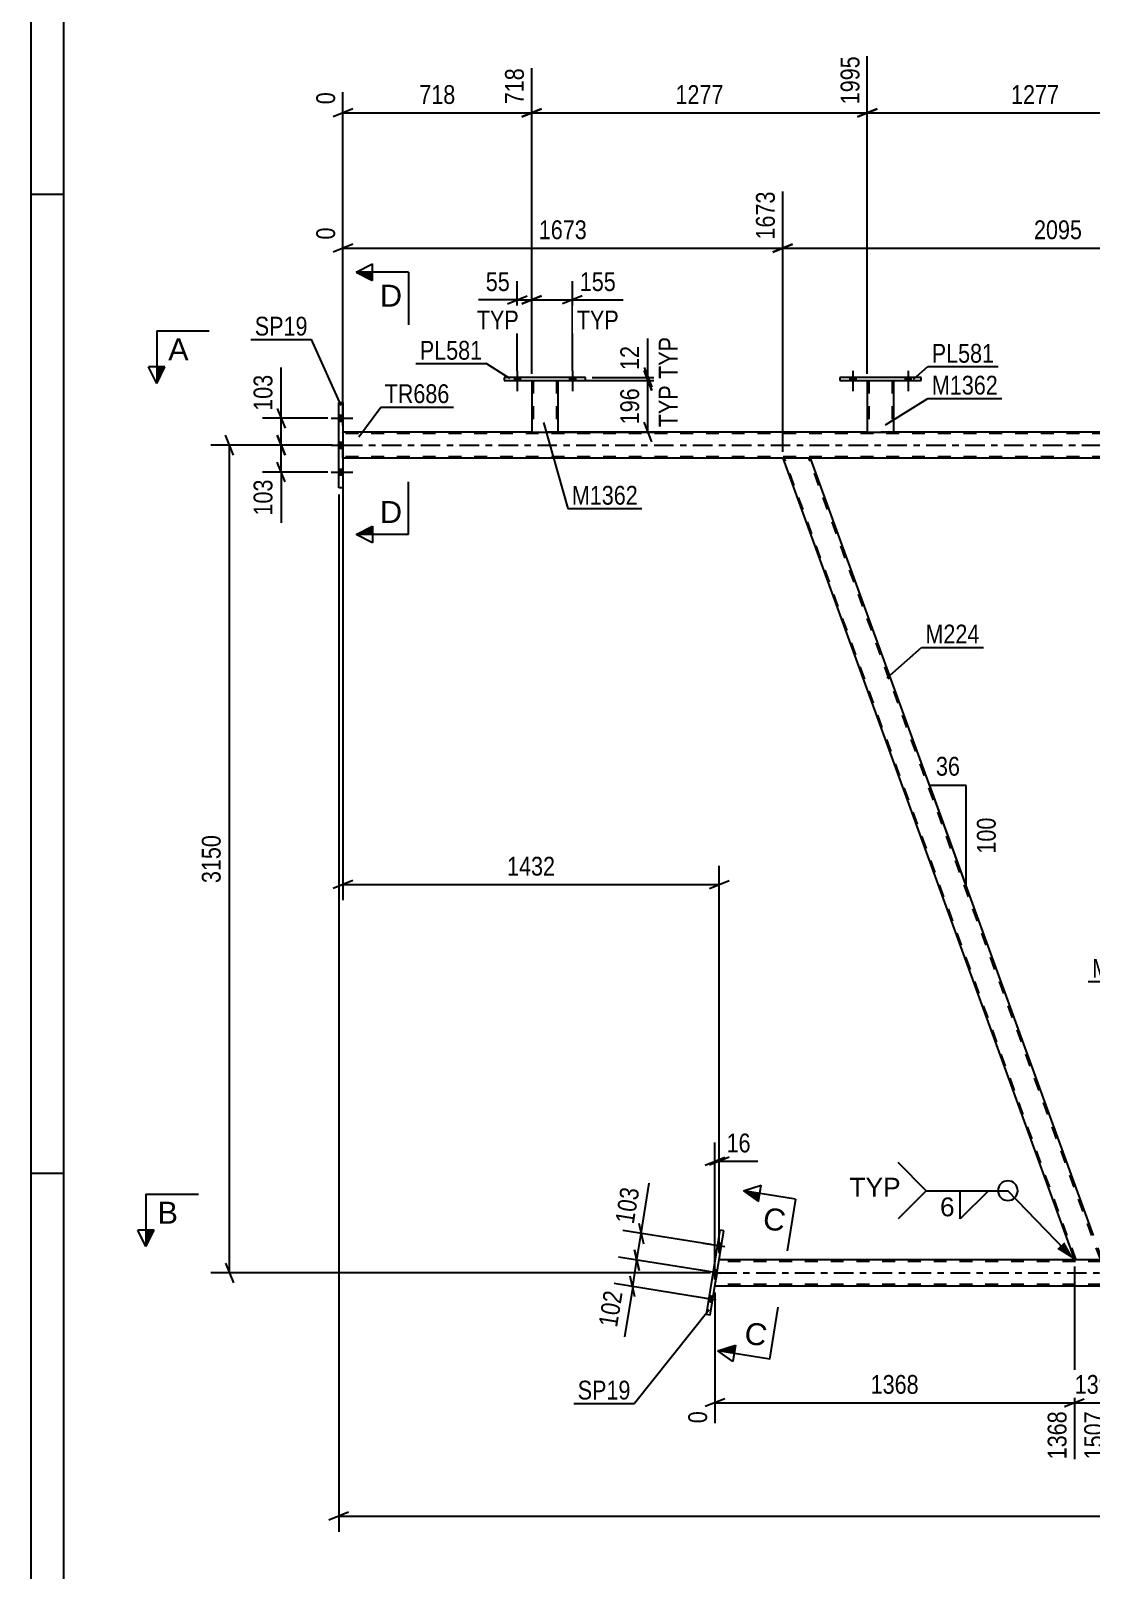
# Model space of a CAD drawing. Header units: millimetres. Extents: x -48 to 793, y -409 to 185.
# Drawn here: x -47.5 to 113.9, y -171.3 to 63.1 of the extents above; entities that cross this region are included whole.
import ezdxf

# ---------------------------------------------------------------- set-up
doc = ezdxf.new("R2010")
doc.units = ezdxf.units.MM
doc.linetypes.add('DXK_LINE_DOT2', pattern=[3.9198, 1.9599, -1.9599])
doc.linetypes.add('DXK_LINE_DOT3', pattern=[5.9187, 2.979, -0.9799, 0.9799, -0.9799])
doc.styles.add('Arial', font='ARIAL.TTF', dxfattribs={"height": 0.2})
doc.styles.add('Arial Narrow', font='ARIALN.TTF', dxfattribs={"height": 0.2})

# ---------------------------------------------------------------- blocks, each defined once
blk = doc.blocks.new('Unknown-122568784-1133 - 17325')
at = {"color": 5, "linetype": 'Continuous'}
for p, q in [((-47.51, 185.13), (-47.51, -408.87)), ((-42.51, 180.13), (-42.51, -403.87)), ((-42.51, 38.13), (-47.51, 38.13)), ((-42.51, -110.87), (-47.51, -110.87))]:
    blk.add_line(p, q, dxfattribs=at)
blk = doc.blocks.new('Part-122568784-5430 - 5055')
at = {"color": 2, "linetype": 'Continuous'}
for p, q in [((28.73, 9.84), (28.73, 2)), ((32.73, 9.84), (32.73, 2)), ((28.73, 2), (32.73, 2))]:
    blk.add_line(p, q, dxfattribs=at)
at = {"color": 7, "linetype": 'DXK_LINE_DOT2'}
for p, q in [((28.73, 9.84), (32.73, 9.84)), ((28.73, 9.84), (28.73, 9.84)), ((28.73, 9.84), (28.73, 9.84)), ((28.97, 9.84), (28.97, 2)), ((32.49, 9.84), (32.49, 2)), ((32.73, 9.84), (32.73, 9.84)), ((32.73, 9.84), (32.73, 9.84)), ((32.43, 2), (32.47, 2)), ((32.43, 2), (32.47, 2)), ((32.47, 2), (32.49, 2)), ((32.47, 2), (32.49, 2))]:
    blk.add_line(p, q, dxfattribs=at)
blk = doc.blocks.new('Part-122568784-5183 - 5055')
at = {"color": 2, "linetype": 'Continuous'}
for p, q in [((71.18, -2), (66.93, -2)), ((66.93, -2), (111.33, -124)), ((114.04, -119.75), (71.18, -2)), ((115.27, -124), (111.33, -124)), ((115.55, -124), (115.27, -124)), ((115.55, -124), (115.59, -124))]:
    blk.add_line(p, q, dxfattribs=at)
at = {"color": 7, "linetype": 'DXK_LINE_DOT2'}
for p, q in [((111.59, -124), (67.18, -2)), ((115.33, -124), (70.93, -2)), ((115.59, -124), (114.04, -119.75)), ((115.27, -124), (115.44, -124))]:
    blk.add_line(p, q, dxfattribs=at)
blk = doc.blocks.new('Part-122568784-5256 - 5055')
at = {"color": 7, "linetype": 'DXK_LINE_DOT2'}
for p, q in [((56.62, -128), (57.27, -124)), ((116.9, -124), (111.33, -124)), ((726.89, -124.24), (57.23, -124.24)), ((726.89, -127.76), (56.66, -127.76))]:
    blk.add_line(p, q, dxfattribs=at)
at = {"color": 2, "linetype": 'Continuous'}
for p, q in [((111.33, -124), (57.27, -124)), ((191.72, -128), (56.62, -128))]:
    blk.add_line(p, q, dxfattribs=at)
at = {"color": 7, "linetype": 'DXK_LINE_DOT3'}
blk.add_line((56.95, -126), (726.89, -126), dxfattribs=at)
blk = doc.blocks.new('Part-122568784-5273 - 5055')
at = {"color": 2, "linetype": 'Continuous'}
for p, q in [((57.35, -119.48), (55.28, -132.32)), ((57.98, -119.58), (57.35, -119.48)), ((55.91, -132.42), (57.98, -119.58)), ((55.91, -132.42), (55.28, -132.32))]:
    blk.add_line(p, q, dxfattribs=at)
blk = doc.blocks.new('Part-122568784-5289 - 5055')
at = {"color": 2, "linetype": 'Continuous'}
for p, q in [((28.73, 2), (0, 2)), ((79.81, 2), (32.73, 2)), ((130.89, 2), (83.81, 2)), ((66.93, -2), (0, -2)), ((150.74, -2), (71.18, -2))]:
    blk.add_line(p, q, dxfattribs=at)
at = {"color": 7, "linetype": 'DXK_LINE_DOT2'}
for p, q in [((0, -2), (0, 2)), ((700.07, 1.76), (0, 1.76)), ((32.73, 2), (28.73, 2)), ((83.81, 2), (79.81, 2)), ((700.07, -1.76), (0, -1.76)), ((71.18, -2), (66.93, -2))]:
    blk.add_line(p, q, dxfattribs=at)
at = {"color": 7, "linetype": 'DXK_LINE_DOT3'}
blk.add_line((0, 0), (700.07, 0), dxfattribs=at)
blk = doc.blocks.new('Bolt-122568784-5321 - 5055')
at = {"linetype": 'Continuous'}
for points in [[(26.09, 9.84), (26.97, 9.84), (26.97, 10.32), (26.09, 10.32)], [(34.49, 9.84), (35.37, 9.84), (35.37, 10.32), (34.49, 10.32)]]:
    blk.add_hatch(color=1, dxfattribs=at).paths.add_polyline_path(points)
at = {"color": 1, "linetype": 'Continuous'}
for p, q in [((26.09, 10.32), (26.09, 9.84)), ((26.53, 11.32), (26.53, 8.2)), ((26.97, 10.32), (26.97, 9.84)), ((34.49, 10.32), (34.49, 9.84)), ((34.93, 11.32), (34.93, 8.2)), ((35.37, 10.32), (35.37, 9.84))]:
    blk.add_line(p, q, dxfattribs=at)
blk = doc.blocks.new('Bolt-122568784-5490 - 5055')
at = {"linetype": 'Continuous'}
for points in [[(77.17, 9.84), (78.05, 9.84), (78.05, 10.32), (77.17, 10.32)], [(85.57, 9.84), (86.45, 9.84), (86.45, 10.32), (85.57, 10.32)]]:
    blk.add_hatch(color=1, dxfattribs=at).paths.add_polyline_path(points)
at = {"color": 1, "linetype": 'Continuous'}
for p, q in [((77.17, 10.32), (77.17, 9.84)), ((77.61, 11.32), (77.61, 8.2)), ((78.05, 10.32), (78.05, 9.84)), ((85.57, 10.32), (85.57, 9.84)), ((86.01, 11.32), (86.01, 8.2)), ((86.45, 10.32), (86.45, 9.84))]:
    blk.add_line(p, q, dxfattribs=at)
blk = doc.blocks.new('Part-122568784-5395 - 5055')
at = {"color": 2, "linetype": 'Continuous'}
for p, q in [((79.81, 9.84), (79.81, 2)), ((83.81, 9.84), (83.81, 2)), ((79.81, 2), (83.81, 2))]:
    blk.add_line(p, q, dxfattribs=at)
at = {"color": 7, "linetype": 'DXK_LINE_DOT2'}
for p, q in [((79.81, 9.84), (83.81, 9.84)), ((79.81, 9.84), (79.81, 9.84)), ((79.81, 9.84), (79.81, 9.84)), ((80.05, 9.84), (80.05, 2)), ((83.57, 9.84), (83.57, 2)), ((83.81, 9.84), (83.81, 9.84)), ((83.81, 9.84), (83.81, 9.84)), ((83.51, 2), (83.55, 2)), ((83.51, 2), (83.55, 2)), ((83.55, 2), (83.57, 2)), ((83.55, 2), (83.57, 2))]:
    blk.add_line(p, q, dxfattribs=at)
blk = doc.blocks.new('Part-122568784-5425 - 5055')
at = {"color": 2, "linetype": 'Continuous'}
for p, q in [((75.61, 10.32), (75.61, 9.84)), ((88.01, 10.32), (75.61, 10.32)), ((75.61, 9.84), (88.01, 9.84)), ((88.01, 9.84), (88.01, 10.32))]:
    blk.add_line(p, q, dxfattribs=at)
blk = doc.blocks.new('Part-122568784-5435 - 5055')
at = {"color": 2, "linetype": 'Continuous'}
for p, q in [((24.53, 10.32), (24.53, 9.84)), ((36.93, 10.32), (24.53, 10.32)), ((24.53, 9.84), (36.93, 9.84)), ((36.93, 9.84), (36.93, 10.32))]:
    blk.add_line(p, q, dxfattribs=at)
blk = doc.blocks.new('Bolt-122568784-5473 - 5055')
at = {"linetype": 'Continuous'}
for points in [[(57.04, -121.42), (56.9, -122.28), (57.53, -122.39), (57.67, -121.52)], [(57.04, -121.42), (56.9, -122.28), (57.53, -122.39), (57.67, -121.52)], [(57.04, -121.42), (56.9, -122.28), (57.53, -122.39), (57.67, -121.52)], [(56.38, -125.46), (56.24, -126.33), (56.88, -126.43), (57.02, -125.57)], [(56.38, -125.46), (56.24, -126.33), (56.88, -126.43), (57.02, -125.57)], [(55.73, -129.51), (55.59, -130.38), (56.22, -130.48), (56.36, -129.61)], [(55.73, -129.51), (55.59, -130.38), (56.22, -130.48), (56.36, -129.61)], [(55.73, -129.51), (55.59, -130.38), (56.22, -130.48), (56.36, -129.61)]]:
    blk.add_hatch(color=1, dxfattribs=at).paths.add_polyline_path(points)
at = {"color": 1, "linetype": 'Continuous'}
for p, q in [((58.11, -122.04), (54.83, -121.51)), ((58.11, -122.04), (54.83, -121.51)), ((58.11, -122.04), (54.83, -121.51)), ((57.67, -121.52), (57.04, -121.42)), ((57.67, -121.52), (57.04, -121.42)), ((57.67, -121.52), (57.04, -121.42)), ((57.53, -122.39), (56.9, -122.28)), ((57.53, -122.39), (56.9, -122.28)), ((57.53, -122.39), (56.9, -122.28)), ((57.46, -126.08), (54.18, -125.55)), ((57.46, -126.08), (54.18, -125.55)), ((56.88, -126.43), (56.24, -126.33)), ((56.88, -126.43), (56.24, -126.33)), ((57.02, -125.57), (56.38, -125.46)), ((57.02, -125.57), (56.38, -125.46)), ((56.81, -130.13), (53.53, -129.6)), ((56.81, -130.13), (53.53, -129.6)), ((56.81, -130.13), (53.53, -129.6)), ((56.22, -130.48), (55.59, -130.38)), ((56.22, -130.48), (55.59, -130.38)), ((56.22, -130.48), (55.59, -130.38)), ((56.36, -129.61), (55.73, -129.51)), ((56.36, -129.61), (55.73, -129.51)), ((56.36, -129.61), (55.73, -129.51))]:
    blk.add_line(p, q, dxfattribs=at)
blk = doc.blocks.new('Bolt-122568784-5474 - 5055')
at = {"linetype": 'Continuous'}
for points in [[(0, 3.66), (0, 4.54), (-0.64, 4.54), (-0.64, 3.66)], [(0, 3.66), (0, 4.54), (-0.64, 4.54), (-0.64, 3.66)], [(0, 3.66), (0, 4.54), (-0.64, 4.54), (-0.64, 3.66)], [(0, -0.44), (0, 0.44), (-0.64, 0.44), (-0.64, -0.44)], [(0, -0.44), (0, 0.44), (-0.64, 0.44), (-0.64, -0.44)], [(0, -4.54), (0, -3.66), (-0.64, -3.66), (-0.64, -4.54)], [(0, -4.54), (0, -3.66), (-0.64, -3.66), (-0.64, -4.54)], [(0, -4.54), (0, -3.66), (-0.64, -3.66), (-0.64, -4.54)]]:
    blk.add_hatch(color=1, dxfattribs=at).paths.add_polyline_path(points)
at = {"color": 1, "linetype": 'Continuous'}
for p, q in [((-1.8, 4.1), (1.52, 4.1)), ((-1.8, 4.1), (1.52, 4.1)), ((-1.8, 4.1), (1.52, 4.1)), ((-0.64, 4.54), (0, 4.54)), ((-0.64, 4.54), (0, 4.54)), ((-0.64, 4.54), (0, 4.54)), ((-0.64, 3.66), (0, 3.66)), ((-0.64, 3.66), (0, 3.66)), ((-0.64, 3.66), (0, 3.66)), ((-1.8, 0), (1.52, 0)), ((-0.64, 0.44), (0, 0.44)), ((-0.64, 0.44), (0, 0.44)), ((-1.8, 0), (1.52, 0)), ((-0.64, -0.44), (0, -0.44)), ((-0.64, -0.44), (0, -0.44)), ((-1.8, -4.1), (1.52, -4.1)), ((-1.8, -4.1), (1.52, -4.1)), ((-1.8, -4.1), (1.52, -4.1)), ((-0.64, -3.66), (0, -3.66)), ((-0.64, -3.66), (0, -3.66)), ((-0.64, -3.66), (0, -3.66)), ((-0.64, -4.54), (0, -4.54)), ((-0.64, -4.54), (0, -4.54)), ((-0.64, -4.54), (0, -4.54))]:
    blk.add_line(p, q, dxfattribs=at)
blk = doc.blocks.new('Bolt-122568784-5517 - 5055')
at = {"linetype": 'Continuous'}
for points in [[(77.17, 9.84), (78.05, 9.84), (78.05, 10.32), (77.17, 10.32)], [(85.57, 9.84), (86.45, 9.84), (86.45, 10.32), (85.57, 10.32)]]:
    blk.add_hatch(color=1, dxfattribs=at).paths.add_polyline_path(points)
at = {"color": 1, "linetype": 'Continuous'}
for p, q in [((77.17, 10.32), (77.17, 9.84)), ((77.61, 11.32), (77.61, 8.2)), ((78.05, 10.32), (78.05, 9.84)), ((85.57, 10.32), (85.57, 9.84)), ((86.01, 11.32), (86.01, 8.2)), ((86.45, 10.32), (86.45, 9.84))]:
    blk.add_line(p, q, dxfattribs=at)
blk = doc.blocks.new('Bolt-122568784-5518 - 5055')
at = {"linetype": 'Continuous'}
for points in [[(26.09, 9.84), (26.97, 9.84), (26.97, 10.32), (26.09, 10.32)], [(34.49, 9.84), (35.37, 9.84), (35.37, 10.32), (34.49, 10.32)]]:
    blk.add_hatch(color=1, dxfattribs=at).paths.add_polyline_path(points)
at = {"color": 1, "linetype": 'Continuous'}
for p, q in [((26.09, 10.32), (26.09, 9.84)), ((26.53, 11.32), (26.53, 8.2)), ((26.97, 10.32), (26.97, 9.84)), ((34.49, 10.32), (34.49, 9.84)), ((34.93, 11.32), (34.93, 8.2)), ((35.37, 10.32), (35.37, 9.84))]:
    blk.add_line(p, q, dxfattribs=at)
blk = doc.blocks.new('Part-122568784-5546 - 5055')
at = {"color": 2, "linetype": 'Continuous'}
for p, q in [((-0.64, -6.5), (-0.64, 6.5)), ((-0.64, 6.5), (0, 6.5)), ((0, 6.5), (0, -6.5)), ((0, -6.5), (-0.64, -6.5))]:
    blk.add_line(p, q, dxfattribs=at)
blk = doc.blocks.new('StraightDimension-122568784-16464 - 5055')
at = {"color": 7, "linetype": 'Continuous'}
for p, q in [((56.62, -127), (56.62, -106.15)), ((57.27, -123), (57.27, -106.15)), ((55.12, -109.6), (58.12, -108.4)), ((58.77, -108.4), (55.77, -109.6)), ((56.62, -109), (57.27, -109))]:
    blk.add_line(p, q, dxfattribs=at)
at = {"color": 0}
blk.add_wipeout([(62.65, -108.25), (62.65, -104.05), (57.79, -104.05), (57.79, -108.25)], dxfattribs=at)
at = {"color": 7, "linetype": 'Continuous'}
blk.add_line((57.27, -109), (63.17, -109), dxfattribs=at)
blk.add_line((57.27, -109), (63.17, -109), dxfattribs=at)
at = {"color": 3, "style": 'Arial Narrow'}
blk.add_text('16', height=2.863, dxfattribs=at).set_placement((58.39, -107.65))
blk = doc.blocks.new('StraightDimension-122568784-6191 - 5055')
at = {"color": 7, "linetype": 'Continuous'}
for p, q in [((-2.3, 0), (-12.24, 0)), ((-9.99, 1.5), (-8.79, -1.5)), ((-9.39, -4.1), (-9.39, 0)), ((-2.3, -4.1), (-12.24, -4.1)), ((-8.79, -5.6), (-9.99, -2.6))]:
    blk.add_line(p, q, dxfattribs=at)
at = {"color": 0}
blk.add_wipeout([(-10.14, -4.63), (-14.34, -4.63), (-14.34, -11.31), (-10.14, -11.31)], dxfattribs=at)
at = {"color": 7, "linetype": 'Continuous'}
blk.add_line((-9.39, -4.1), (-9.39, -11.83), dxfattribs=at)
blk.add_line((-9.39, -4.1), (-9.39, -11.83), dxfattribs=at)
at = {"color": 3, "style": 'Arial Narrow'}
blk.add_text('103', height=2.863, rotation=90.0002, dxfattribs=at).set_placement((-10.74, -10.71))
blk = doc.blocks.new('StraightDimension-122568784-6233 - 5055')
at = {"color": 7, "linetype": 'Continuous'}
for p, q in [((79.81, 10.84), (79.81, 59.21)), ((130.89, 10.84), (130.89, 59.21)), ((81.31, 51.19), (78.31, 49.99)), ((79.81, 50.59), (130.89, 50.59)), ((129.39, 49.99), (132.39, 51.19))]:
    blk.add_line(p, q, dxfattribs=at)
at = {"color": 0, "linetype": 'Continuous'}
blk.add_wipeout([(130.29, 59.81), (126.09, 59.81), (126.09, 51.29), (130.29, 51.29)], dxfattribs=at)
at = {"color": 0}
blk.add_wipeout([(109.6, 51.34), (109.6, 55.54), (101.09, 55.54), (101.09, 51.34)], dxfattribs=at)
at = {"color": 3, "linetype": 'Continuous', "style": 'Arial Narrow'}
blk.add_text('3272', height=2.863, rotation=90.0002, dxfattribs=at).set_placement((129.69, 51.89))
at = {"color": 3, "style": 'Arial Narrow'}
blk.add_text('1277', height=2.863, dxfattribs=at).set_placement((101.69, 51.94))
blk = doc.blocks.new('StraightDimension-122568784-16118 - 5055')
at = {"color": 7, "linetype": 'Continuous'}
for p, q in [((0, -3), (0, -69.27)), ((57.27, -123), (57.27, -64.02)), ((1.5, -66.27), (-1.5, -67.47)), ((0, -66.87), (57.27, -66.87)), ((55.77, -67.47), (58.77, -66.27))]:
    blk.add_line(p, q, dxfattribs=at)
at = {"color": 0}
blk.add_wipeout([(32.89, -66.12), (32.89, -61.92), (24.38, -61.92), (24.38, -66.12)], dxfattribs=at)
at = {"color": 3, "style": 'Arial Narrow'}
blk.add_text('1432', height=2.863, dxfattribs=at).set_placement((24.98, -65.52))
blk = doc.blocks.new('StraightDimension-122568784-5848 - 5055')
at = {"color": 7, "linetype": 'Continuous'}
for p, q in [((28.73, 10.84), (28.73, 24.96)), ((34.93, 11.32), (34.93, 24.96)), ((27.23, 21.51), (30.23, 22.71)), ((28.73, 22.11), (34.93, 22.11)), ((36.43, 22.71), (33.43, 21.51))]:
    blk.add_line(p, q, dxfattribs=at)
at = {"color": 0}
blk.add_wipeout([(42.14, 22.86), (42.14, 27.06), (35.45, 27.06), (35.45, 22.86)], dxfattribs=at)
at = {"color": 7, "linetype": 'Continuous'}
blk.add_line((34.93, 22.11), (42.66, 22.11), dxfattribs=at)
at = {"color": 3, "style": 'Arial Narrow'}
blk.add_text('155', height=2.863, dxfattribs=at).set_placement((36.05, 23.46))
at = {"color": 0, "linetype": 'Continuous'}
blk.add_wipeout([(42.59, 17.01), (42.59, 21.21), (35, 21.21), (35, 17.01)], dxfattribs=at)
at = {"color": 7, "linetype": 'Continuous'}
blk.add_line((34.93, 22.11), (42.66, 22.11), dxfattribs=at)
at = {"color": 3, "linetype": 'Continuous', "style": 'Arial Narrow'}
blk.add_text('TYP', height=2.863, dxfattribs=at).set_placement((35.6, 17.61))
blk = doc.blocks.new('StraightDimension-122568784-6213 - 5055')
at = {"color": 7, "linetype": 'Continuous'}
for p, q in [((28.73, 10.84), (28.73, 57.38)), ((0, 3), (0, 53.72)), ((1.5, 51.19), (-1.5, 49.99)), ((0, 50.59), (28.73, 50.59)), ((27.23, 49.99), (30.23, 51.19))]:
    blk.add_line(p, q, dxfattribs=at)
at = {"color": 0, "linetype": 'Continuous'}
for points in [[(28.13, 57.98), (23.93, 57.98), (23.93, 51.29), (28.13, 51.29)], [(-0.6, 54.32), (-4.8, 54.32), (-4.8, 51.29), (-0.6, 51.29)]]:
    blk.add_wipeout(points, dxfattribs=at)
at = {"color": 0}
blk.add_wipeout([(17.71, 51.34), (17.71, 55.54), (11.02, 55.54), (11.02, 51.34)], dxfattribs=at)
at = {"color": 3, "linetype": 'Continuous', "style": 'Arial Narrow'}
for s, height, p in [('718', 2.863, (27.53, 51.89)), ('0', 2.86, (-1.2, 51.89))]:
    blk.add_text(s, height=height, rotation=90.0002, dxfattribs=at).set_placement(p)
at = {"color": 3, "style": 'Arial Narrow'}
blk.add_text('718', height=2.863, dxfattribs=at).set_placement((11.62, 51.94))
blk = doc.blocks.new('StraightDimension-122568784-6223 - 5055')
at = {"color": 7, "linetype": 'Continuous'}
for p, q in [((79.81, 10.84), (79.81, 59.21)), ((28.73, 10.84), (28.73, 57.38)), ((30.23, 51.19), (27.23, 49.99)), ((28.73, 50.59), (79.81, 50.59)), ((78.31, 49.99), (81.31, 51.19))]:
    blk.add_line(p, q, dxfattribs=at)
at = {"color": 0, "linetype": 'Continuous'}
blk.add_wipeout([(79.21, 59.81), (75.01, 59.81), (75.01, 51.29), (79.21, 51.29)], dxfattribs=at)
at = {"color": 0}
blk.add_wipeout([(58.52, 51.34), (58.52, 55.54), (50.01, 55.54), (50.01, 51.34)], dxfattribs=at)
at = {"color": 3, "linetype": 'Continuous', "style": 'Arial Narrow'}
blk.add_text('1995', height=2.863, rotation=90.0002, dxfattribs=at).set_placement((78.61, 51.89))
at = {"color": 3, "style": 'Arial Narrow'}
blk.add_text('1277', height=2.863, dxfattribs=at).set_placement((50.61, 51.94))
blk = doc.blocks.new('AngleDimension-122568784-5909 - 5055')
at = {"color": 7, "linetype": 'Continuous'}
for p, q in [((93.38, -62.98), (89.31, -51.81)), ((94.85, -51.81), (89.31, -51.81)), ((94.85, -67.04), (89.31, -51.81)), ((94.85, -67.04), (94.85, -51.81))]:
    blk.add_line(p, q, dxfattribs=at)
at = {"color": 0}
for points in [[(94.51, -50.91), (94.51, -46.71), (89.66, -46.71), (89.66, -50.91)], [(99.95, -56.08), (95.75, -56.08), (95.75, -62.77), (99.95, -62.77)]]:
    blk.add_wipeout(points, dxfattribs=at)
at = {"color": 3, "style": 'Arial Narrow'}
blk.add_text('36', height=2.863, dxfattribs=at).set_placement((90.26, -50.31))
blk.add_text('100', height=2.863, rotation=90.0002, dxfattribs=at).set_placement((99.35, -62.17))
blk = doc.blocks.new('StraightDimension-122568784-6707 - 5055')
at = {"color": 7, "linetype": 'Continuous'}
for p, q in [((-16.67, -1.5), (-17.87, 1.5)), ((-1.64, 0), (-20.12, 0)), ((-17.27, -126), (-17.27, 0)), ((55.95, -126), (-20.12, -126)), ((-17.87, -124.5), (-16.67, -127.5))]:
    blk.add_line(p, q, dxfattribs=at)
at = {"color": 0}
blk.add_wipeout([(-18.02, -58.74), (-22.22, -58.74), (-22.22, -67.26), (-18.02, -67.26)], dxfattribs=at)
at = {"color": 3, "style": 'Arial Narrow'}
blk.add_text('3150', height=2.863, rotation=90.0002, dxfattribs=at).set_placement((-18.62, -66.66))
blk = doc.blocks.new('StraightDimension-122568784-16137 - 5055')
at = {"color": 7, "linetype": 'Continuous'}
for p, q in [((45.05, -118.41), (45.75, -121.56)), ((55.98, -121.69), (42.59, -119.53)), ((44.75, -124.03), (45.4, -119.98)), ((55.33, -125.74), (41.93, -123.58)), ((45.1, -125.61), (44.4, -122.46))]:
    blk.add_line(p, q, dxfattribs=at)
at = {"color": 0}
blk.add_wipeout([(45.81, -112.75), (41.66, -112.08), (40.6, -118.68), (44.74, -119.35)], dxfattribs=at)
at = {"color": 7, "linetype": 'Continuous'}
blk.add_line((45.4, -119.98), (46.63, -112.35), dxfattribs=at)
blk.add_line((45.4, -119.98), (46.63, -112.35), dxfattribs=at)
at = {"color": 3, "style": 'Arial Narrow'}
blk.add_text('103', height=2.863, rotation=80.8329, dxfattribs=at).set_placement((44.25, -118.66))
blk = doc.blocks.new('StraightDimension-122568784-15836 - 5055')
at = {"color": 7, "linetype": 'Continuous'}
for p, q in [((66.93, -1), (66.93, 38.61)), ((0, 3), (0, 33.13)), ((1.5, 30.6), (-1.5, 29.4)), ((65.43, 29.4), (68.43, 30.6)), ((0, 30), (66.93, 30))]:
    blk.add_line(p, q, dxfattribs=at)
at = {"color": 0, "linetype": 'Continuous'}
for points in [[(66.33, 39.21), (62.13, 39.21), (62.13, 30.7), (66.33, 30.7)], [(-0.6, 33.73), (-4.8, 33.73), (-4.8, 30.7), (-0.6, 30.7)]]:
    blk.add_wipeout(points, dxfattribs=at)
at = {"color": 0}
blk.add_wipeout([(37.72, 30.75), (37.72, 34.95), (29.21, 34.95), (29.21, 30.75)], dxfattribs=at)
at = {"color": 3, "linetype": 'Continuous', "style": 'Arial Narrow'}
for s, height, p in [('1673', 2.863, (65.73, 31.3)), ('0', 2.86, (-1.2, 31.3))]:
    blk.add_text(s, height=height, rotation=90.0002, dxfattribs=at).set_placement(p)
at = {"color": 3, "style": 'Arial Narrow'}
blk.add_text('1673', height=2.863, dxfattribs=at).set_placement((29.81, 31.35))
blk = doc.blocks.new('StraightDimension-122568784-5832 - 5055')
at = {"color": 7, "linetype": 'Continuous'}
for p, q in [((26.53, 11.32), (26.53, 24.96)), ((28.73, 10.84), (28.73, 24.96)), ((25.03, 21.51), (28.03, 22.71)), ((26.53, 22.11), (28.73, 22.11)), ((30.23, 22.71), (27.23, 21.51))]:
    blk.add_line(p, q, dxfattribs=at)
at = {"color": 0}
blk.add_wipeout([(26, 22.86), (26, 27.06), (21.14, 27.06), (21.14, 22.86)], dxfattribs=at)
at = {"color": 7, "linetype": 'Continuous'}
blk.add_line((26.53, 22.11), (20.62, 22.11), dxfattribs=at)
at = {"color": 3, "style": 'Arial Narrow'}
blk.add_text('55', height=2.863, dxfattribs=at).set_placement((21.74, 23.46))
at = {"color": 0, "linetype": 'Continuous'}
blk.add_wipeout([(27.37, 17.01), (27.37, 21.21), (19.78, 21.21), (19.78, 17.01)], dxfattribs=at)
at = {"color": 7, "linetype": 'Continuous'}
blk.add_line((26.53, 22.11), (20.62, 22.11), dxfattribs=at)
at = {"color": 3, "linetype": 'Continuous', "style": 'Arial Narrow'}
blk.add_text('TYP', height=2.863, dxfattribs=at).set_placement((20.38, 17.61))
blk = doc.blocks.new('StraightDimension-122568784-6405 - 5055')
at = {"color": 7, "linetype": 'Continuous'}
for p, q in [((-0.64, -7.5), (-0.64, -165.41)), ((0.86, -162.41), (-2.14, -163.61)), ((-0.64, -163.01), (743.51, -163.01))]:
    blk.add_line(p, q, dxfattribs=at)
blk = doc.blocks.new('StraightDimension-122568784-6181 - 5055')
at = {"color": 7, "linetype": 'Continuous'}
for p, q in [((-9.99, 5.6), (-8.79, 2.6)), ((-2.3, 4.1), (-12.24, 4.1)), ((-9.39, 0), (-9.39, 4.1)), ((-2.3, 0), (-12.24, 0)), ((-8.79, -1.5), (-9.99, 1.5))]:
    blk.add_line(p, q, dxfattribs=at)
at = {"color": 0}
blk.add_wipeout([(-10.14, 11.31), (-14.34, 11.31), (-14.34, 4.62), (-10.14, 4.62)], dxfattribs=at)
at = {"color": 7, "linetype": 'Continuous'}
blk.add_line((-9.39, 4.1), (-9.39, 11.83), dxfattribs=at)
blk.add_line((-9.39, 4.1), (-9.39, 11.83), dxfattribs=at)
at = {"color": 3, "style": 'Arial Narrow'}
blk.add_text('103', height=2.863, rotation=90.0002, dxfattribs=at).set_placement((-10.74, 5.23))
blk = doc.blocks.new('StraightDimension-122568784-6694 - 5055')
at = {"color": 7, "linetype": 'Continuous'}
for p, q in [((111.33, -125), (111.33, -154.37)), ((56.62, -129), (56.62, -148.88)), ((58.12, -145.15), (55.12, -146.35)), ((109.83, -146.35), (112.83, -145.15)), ((56.62, -145.75), (111.33, -145.75))]:
    blk.add_line(p, q, dxfattribs=at)
at = {"color": 0}
blk.add_wipeout([(88.23, -145), (88.23, -140.8), (79.72, -140.8), (79.72, -145)], dxfattribs=at)
at = {"color": 0, "linetype": 'Continuous'}
for points in [[(56.02, -146.45), (51.82, -146.45), (51.82, -149.48), (56.02, -149.48)], [(110.73, -146.45), (106.53, -146.45), (106.53, -154.97), (110.73, -154.97)]]:
    blk.add_wipeout(points, dxfattribs=at)
at = {"color": 3, "style": 'Arial Narrow'}
blk.add_text('1368', height=2.863, dxfattribs=at).set_placement((80.32, -144.4))
at = {"color": 3, "linetype": 'Continuous', "style": 'Arial Narrow'}
for s, height, p in [('0', 2.86, (55.42, -148.88)), ('1368', 2.863, (110.13, -154.37))]:
    blk.add_text(s, height=height, rotation=90.0002, dxfattribs=at).set_placement(p)
blk = doc.blocks.new('StraightDimension-122568784-6364 - 5055')
at = {"color": 7, "linetype": 'Continuous'}
for p, q in [((33.73, 9.84), (48.83, 9.84)), ((45.83, 11.34), (47.03, 8.34)), ((46.43, 2), (46.43, 9.84)), ((47.03, 0.5), (45.83, 3.5)), ((33.73, 2), (48.83, 2))]:
    blk.add_line(p, q, dxfattribs=at)
at = {"color": 0, "linetype": 'Continuous'}
blk.add_wipeout([(51.53, 9.72), (47.33, 9.72), (47.33, 2.13), (51.53, 2.13)], dxfattribs=at)
at = {"color": 0}
blk.add_wipeout([(45.68, 9.26), (41.48, 9.26), (41.48, 2.58), (45.68, 2.58)], dxfattribs=at)
at = {"color": 3, "style": 'Arial Narrow'}
blk.add_text('196', height=2.863, rotation=90.0002, dxfattribs=at).set_placement((45.08, 3.18))
at = {"color": 3, "linetype": 'Continuous', "style": 'Arial Narrow'}
blk.add_text('TYP', height=2.863, rotation=90.0002, dxfattribs=at).set_placement((50.93, 2.73))
blk = doc.blocks.new('StraightDimension-122568784-6374 - 5055')
at = {"color": 7, "linetype": 'Continuous'}
for p, q in [((45.83, 11.82), (47.03, 8.82)), ((33.73, 9.84), (48.83, 9.84)), ((37.93, 10.32), (48.83, 10.32)), ((47.03, 8.34), (45.83, 11.34)), ((46.43, 9.84), (46.43, 10.32))]:
    blk.add_line(p, q, dxfattribs=at)
at = {"color": 0}
blk.add_wipeout([(45.68, 15.7), (41.48, 15.7), (41.48, 10.84), (45.68, 10.84)], dxfattribs=at)
at = {"color": 7, "linetype": 'Continuous'}
blk.add_line((46.43, 10.32), (46.43, 16.23), dxfattribs=at)
at = {"color": 3, "style": 'Arial Narrow'}
blk.add_text('12', height=2.863, rotation=90.0002, dxfattribs=at).set_placement((45.08, 11.44))
at = {"color": 0, "linetype": 'Continuous'}
blk.add_wipeout([(51.53, 17.07), (47.33, 17.07), (47.33, 9.48), (51.53, 9.48)], dxfattribs=at)
at = {"color": 7, "linetype": 'Continuous'}
blk.add_line((46.43, 10.32), (46.43, 16.23), dxfattribs=at)
at = {"color": 3, "linetype": 'Continuous', "style": 'Arial Narrow'}
blk.add_text('TYP', height=2.863, rotation=90.0002, dxfattribs=at).set_placement((50.93, 10.08))
blk = doc.blocks.new('StraightDimension-122568784-15835 - 5055')
at = {"color": 7, "linetype": 'Continuous'}
for p, q in [((66.93, -1), (66.93, 38.61)), ((150.74, -1), (150.74, 38.61)), ((68.43, 30.6), (65.43, 29.4)), ((149.24, 29.4), (152.24, 30.6)), ((66.93, 30), (150.74, 30))]:
    blk.add_line(p, q, dxfattribs=at)
at = {"color": 0, "linetype": 'Continuous'}
blk.add_wipeout([(150.14, 39.21), (145.94, 39.21), (145.94, 30.7), (150.14, 30.7)], dxfattribs=at)
at = {"color": 0}
blk.add_wipeout([(113.09, 30.75), (113.09, 34.95), (104.58, 34.95), (104.58, 30.75)], dxfattribs=at)
at = {"color": 3, "linetype": 'Continuous', "style": 'Arial Narrow'}
blk.add_text('3769', height=2.863, rotation=90.0002, dxfattribs=at).set_placement((149.54, 31.3))
at = {"color": 3, "style": 'Arial Narrow'}
blk.add_text('2095', height=2.863, dxfattribs=at).set_placement((105.18, 31.35))
blk = doc.blocks.new('StraightDimension-122568784-6675 - 5055')
at = {"color": 7, "linetype": 'Continuous'}
for p, q in [((111.33, -125), (111.33, -154.37)), ((116.9, -125), (116.9, -154.37)), ((109.83, -146.35), (112.83, -145.15)), ((118.4, -145.15), (115.4, -146.35)), ((111.33, -145.75), (116.9, -145.75))]:
    blk.add_line(p, q, dxfattribs=at)
at = {"color": 0}
blk.add_wipeout([(117.46, -145), (117.46, -140.8), (110.78, -140.8), (110.78, -145)], dxfattribs=at)
at = {"color": 0, "linetype": 'Continuous'}
blk.add_wipeout([(116.3, -146.45), (112.1, -146.45), (112.1, -154.97), (116.3, -154.97)], dxfattribs=at)
at = {"color": 3, "style": 'Arial Narrow'}
blk.add_text('139', height=2.863, dxfattribs=at).set_placement((111.38, -144.4))
at = {"color": 3, "linetype": 'Continuous', "style": 'Arial Narrow'}
blk.add_text('1507', height=2.863, rotation=90.0002, dxfattribs=at).set_placement((115.7, -154.37))
blk = doc.blocks.new('StraightDimension-122568784-16138 - 5055')
at = {"color": 7, "linetype": 'Continuous'}
for p, q in [((55.33, -125.74), (41.93, -123.58)), ((44.1, -128.08), (44.75, -124.03)), ((44.4, -122.46), (45.1, -125.61)), ((44.45, -129.66), (43.74, -126.5)), ((54.67, -129.79), (41.28, -127.63))]:
    blk.add_line(p, q, dxfattribs=at)
at = {"color": 0}
blk.add_wipeout([(43.27, -128.48), (39.12, -127.81), (38.06, -134.41), (42.21, -135.08)], dxfattribs=at)
at = {"color": 7, "linetype": 'Continuous'}
blk.add_line((44.1, -128.08), (42.86, -135.71), dxfattribs=at)
blk.add_line((44.1, -128.08), (42.86, -135.71), dxfattribs=at)
at = {"color": 3, "style": 'Arial Narrow'}
blk.add_text('102', height=2.863, rotation=80.8329, dxfattribs=at).set_placement((41.71, -134.39))
blk = doc.blocks.new('Mark-122568784-5179 - 5055')
at = {"color": 0}
blk.add_wipeout([(96.89, -30.18), (96.89, -27.18), (88.66, -27.18), (88.66, -30.18)], dxfattribs=at)
blk.add_wipeout([(96.89, -30.18), (96.89, -27.18), (88.66, -27.18), (88.66, -30.18)], dxfattribs=at)
at = {"color": 30, "linetype": 'Continuous'}
for p, q in [((82.81, -35.42), (88.06, -30.78)), ((88.06, -30.78), (97.49, -30.78))]:
    blk.add_line(p, q, dxfattribs=at)
at = {"color": 3, "style": 'Arial Narrow'}
blk.add_text('M224', height=2.863, dxfattribs=at).set_placement((88.66, -30.18))
blk = doc.blocks.new('Mark-122568784-5239 - 5055')
at = {"color": 0}
blk.add_wipeout([(122.25, -81.06), (122.25, -78.06), (114.03, -78.06), (114.03, -81.06)], dxfattribs=at)
blk.add_wipeout([(122.25, -81.06), (122.25, -78.06), (114.03, -78.06), (114.03, -81.06)], dxfattribs=at)
at = {"color": 30, "linetype": 'Continuous'}
for p in [(113.43, -81.66), (126.15, -85.85)]:
    blk.add_line(p, (122.85, -81.66), dxfattribs=at)
at = {"color": 3, "style": 'Arial Narrow'}
blk.add_text('M221', height=2.863, dxfattribs=at).set_placement((114.03, -81.06))
blk = doc.blocks.new('Mark-122568784-5421 - 5055')
at = {"color": 0}
blk.add_wipeout([(99.13, 12.55), (99.13, 15.55), (89.62, 15.55), (89.62, 12.55)], dxfattribs=at)
blk.add_wipeout([(99.13, 12.55), (99.13, 15.55), (89.62, 15.55), (89.62, 12.55)], dxfattribs=at)
at = {"color": 30, "linetype": 'Continuous'}
for p, q in [((86.82, 10.04), (89.02, 11.95)), ((89.02, 11.95), (99.73, 11.95))]:
    blk.add_line(p, q, dxfattribs=at)
at = {"color": 3, "style": 'Arial Narrow'}
blk.add_text('PL581', height=2.863, dxfattribs=at).set_placement((89.62, 12.55))
blk = doc.blocks.new('Mark-122568784-5269 - 5055')
at = {"color": 0}
blk.add_wipeout([(43.77, -145.27), (43.77, -142.27), (35.73, -142.27), (35.73, -145.27)], dxfattribs=at)
blk.add_wipeout([(43.77, -145.27), (43.77, -142.27), (35.73, -142.27), (35.73, -145.27)], dxfattribs=at)
at = {"color": 30, "linetype": 'Continuous'}
for p in [(55.72, -131.62), (35.13, -145.87)]:
    blk.add_line(p, (44.37, -145.87), dxfattribs=at)
at = {"color": 3, "style": 'Arial Narrow'}
blk.add_text('SP19', height=2.863, dxfattribs=at).set_placement((35.73, -145.27))
blk = doc.blocks.new('Mark-122568784-5285 - 5055')
at = {"color": 0}
blk.add_wipeout([(16.21, 6.4), (16.21, 9.4), (6.35, 9.4), (6.35, 6.4)], dxfattribs=at)
blk.add_wipeout([(16.21, 6.4), (16.21, 9.4), (6.35, 9.4), (6.35, 6.4)], dxfattribs=at)
at = {"color": 30, "linetype": 'Continuous'}
for p, q in [((2.4, 1.29), (5.75, 5.8)), ((5.75, 5.8), (16.81, 5.8))]:
    blk.add_line(p, q, dxfattribs=at)
at = {"color": 3, "style": 'Arial Narrow'}
blk.add_text('TR686', height=2.863, dxfattribs=at).set_placement((6.35, 6.4))
blk = doc.blocks.new('Mark-122568784-5391 - 5055')
at = {"color": 0}
blk.add_wipeout([(99.69, 7.7), (99.69, 10.7), (89.64, 10.7), (89.64, 7.7)], dxfattribs=at)
blk.add_wipeout([(99.69, 7.7), (99.69, 10.7), (89.64, 10.7), (89.64, 7.7)], dxfattribs=at)
at = {"color": 30, "linetype": 'Continuous'}
for p, q in [((82.58, 3.1), (89.04, 7.1)), ((89.04, 7.1), (100.29, 7.1))]:
    blk.add_line(p, q, dxfattribs=at)
at = {"color": 3, "style": 'Arial Narrow'}
blk.add_text('M1362', height=2.863, dxfattribs=at).set_placement((89.64, 7.7))
blk = doc.blocks.new('Mark-122568784-5426 - 5055')
at = {"color": 0}
blk.add_wipeout([(44.89, -9.06), (44.89, -6.06), (34.84, -6.06), (34.84, -9.06)], dxfattribs=at)
blk.add_wipeout([(44.89, -9.06), (44.89, -6.06), (34.84, -6.06), (34.84, -9.06)], dxfattribs=at)
at = {"color": 30, "linetype": 'Continuous'}
for p, q in [((30.53, 3.45), (34.24, -9.66)), ((34.24, -9.66), (45.49, -9.66))]:
    blk.add_line(p, q, dxfattribs=at)
at = {"color": 3, "style": 'Arial Narrow'}
blk.add_text('M1362', height=2.863, dxfattribs=at).set_placement((34.84, -9.06))
blk = doc.blocks.new('Mark-122568784-5431 - 5055')
at = {"color": 0}
blk.add_wipeout([(21.2, 13.01), (21.2, 16.01), (11.7, 16.01), (11.7, 13.01)], dxfattribs=at)
blk.add_wipeout([(21.2, 13.01), (21.2, 16.01), (11.7, 16.01), (11.7, 13.01)], dxfattribs=at)
at = {"color": 30, "linetype": 'Continuous'}
for p in [(11.1, 12.41), (25.38, 10.12)]:
    blk.add_line(p, (21.8, 12.41), dxfattribs=at)
at = {"color": 3, "style": 'Arial Narrow'}
blk.add_text('PL581', height=2.863, dxfattribs=at).set_placement((11.7, 13.01))
blk = doc.blocks.new('SectionMark-122568784-16359 - 5055')
at = {"linetype": 'Continuous'}
blk.add_hatch(color=6, dxfattribs=at).paths.add_polyline_path([(59.73, -137), (59.53, -138.24), (57.06, -137.84)])
at = {"color": 6, "linetype": 'Continuous'}
for p, q in [((60.99, -113.48), (63.66, -112.65)), ((57.06, -137.84), (59.73, -137)), ((59.33, -139.47), (57.06, -137.84)), ((59.73, -137), (59.33, -139.47))]:
    blk.add_line(p, q, dxfattribs=at)
at = {"color": 0, "linetype": 'Continuous'}
for points in [[(67.07, -119.78), (67.62, -116.32), (64.3, -115.79), (63.74, -119.24)], [(64.25, -137.23), (64.81, -133.77), (61.48, -133.23), (60.92, -136.69)]]:
    blk.add_wipeout(points, dxfattribs=at)
at = {"linetype": 'Continuous'}
blk.add_hatch(color=6, dxfattribs=at).paths.add_polyline_path([(63.46, -113.88), (63.26, -115.11), (60.99, -113.48)])
at = {"color": 6, "linetype": 'Continuous'}
for p, q in [((68.89, -114.76), (60.99, -113.48)), ((60.99, -113.48), (63.26, -115.11)), ((63.26, -115.11), (63.66, -112.65)), ((68.89, -114.76), (67.61, -122.65)), ((64.96, -139.11), (66.23, -131.22)), ((64.96, -139.11), (57.06, -137.84))]:
    blk.add_line(p, q, dxfattribs=at)
at = {"color": 3, "linetype": 'Continuous', "style": 'Arial'}
for p in [(63.74, -119.24), (60.92, -136.69)]:
    blk.add_text('C', height=3.34, rotation=-9.1673, dxfattribs=at).set_placement(p)
blk = doc.blocks.new('Mark-122568784-5542 - 5055')
at = {"color": 0}
blk.add_wipeout([(-5.38, 16.68), (-5.38, 19.68), (-13.42, 19.68), (-13.42, 16.68)], dxfattribs=at)
blk.add_wipeout([(-5.38, 16.68), (-5.38, 19.68), (-13.42, 19.68), (-13.42, 16.68)], dxfattribs=at)
at = {"color": 30, "linetype": 'Continuous'}
for p in [(-14.02, 16.08), (-0.28, 6.06)]:
    blk.add_line(p, (-4.78, 16.08), dxfattribs=at)
at = {"color": 3, "style": 'Arial Narrow'}
blk.add_text('SP19', height=2.863, dxfattribs=at).set_placement((-13.42, 16.68))
blk = doc.blocks.new('SectionMark-122568784-6748 - 5055')
at = {"color": 6, "linetype": 'Continuous'}
for p, q in [((-29.98, -114), (-29.98, -122)), ((-29.98, -122), (-31.23, -119.5))]:
    blk.add_line(p, q, dxfattribs=at)
at = {"color": 0, "linetype": 'Continuous'}
blk.add_wipeout([(-25.12, -118.5), (-25.12, -115), (-28.23, -115), (-28.23, -118.5)], dxfattribs=at)
at = {"linetype": 'Continuous'}
blk.add_hatch(color=6, dxfattribs=at).paths.add_polyline_path([(-29.98, -119.5), (-28.73, -119.5), (-29.98, -122)])
at = {"color": 6, "linetype": 'Continuous'}
for p, q in [((-29.98, -114), (-21.98, -114)), ((-28.73, -119.5), (-31.23, -119.5)), ((-29.98, -122), (-28.73, -119.5))]:
    blk.add_line(p, q, dxfattribs=at)
at = {"color": 3, "linetype": 'Continuous', "style": 'Arial'}
blk.add_text('B', height=3.34, dxfattribs=at).set_placement((-28.23, -118.5))
blk = doc.blocks.new('SectionMark-122568784-6754 - 5055')
at = {"color": 6, "linetype": 'Continuous'}
for p, q in [((-28.35, 17.4), (-28.35, 9.4)), ((-28.35, 9.4), (-29.6, 11.9))]:
    blk.add_line(p, q, dxfattribs=at)
at = {"color": 0, "linetype": 'Continuous'}
blk.add_wipeout([(-23.49, 12.9), (-23.49, 16.4), (-26.6, 16.4), (-26.6, 12.9)], dxfattribs=at)
at = {"linetype": 'Continuous'}
blk.add_hatch(color=6, dxfattribs=at).paths.add_polyline_path([(-28.35, 11.9), (-27.1, 11.9), (-28.35, 9.4)])
at = {"color": 6, "linetype": 'Continuous'}
for p, q in [((-28.35, 17.4), (-20.35, 17.4)), ((-27.1, 11.9), (-29.6, 11.9)), ((-28.35, 9.4), (-27.1, 11.9))]:
    blk.add_line(p, q, dxfattribs=at)
at = {"color": 3, "linetype": 'Continuous', "style": 'Arial'}
blk.add_text('A', height=3.34, dxfattribs=at).set_placement((-26.6, 12.9))
blk = doc.blocks.new('SectionMark-122568784-6758 - 5055')
at = {"color": 6, "linetype": 'Continuous'}
for p, q in [((2, 26.33), (4.5, 27.58)), ((10, 26.33), (2, 26.33)), ((10, -13.6), (2, -13.6)), ((4.5, -14.85), (2, -13.6))]:
    blk.add_line(p, q, dxfattribs=at)
at = {"color": 0, "linetype": 'Continuous'}
for points in [[(9, 21.08), (9, 24.58), (5.63, 24.58), (5.63, 21.08)], [(9, -11.85), (9, -8.35), (5.63, -8.35), (5.63, -11.85)]]:
    blk.add_wipeout(points, dxfattribs=at)
at = {"linetype": 'Continuous'}
for points in [[(4.5, 26.33), (4.5, 25.08), (2, 26.33)], [(4.5, -12.35), (4.5, -13.6), (2, -13.6)]]:
    blk.add_hatch(color=6, dxfattribs=at).paths.add_polyline_path(points)
at = {"color": 6, "linetype": 'Continuous'}
for p, q in [((2, 26.33), (4.5, 25.08)), ((4.5, 25.08), (4.5, 27.58)), ((10, 26.33), (10, 18.33)), ((10, -13.6), (10, -5.6)), ((2, -13.6), (4.5, -12.35)), ((4.5, -12.35), (4.5, -14.85))]:
    blk.add_line(p, q, dxfattribs=at)
at = {"color": 3, "linetype": 'Continuous', "style": 'Arial'}
for p in [(5.63, 21.08), (5.63, -11.85)]:
    blk.add_text('D', height=3.34, dxfattribs=at).set_placement(p)
blk = doc.blocks.new('WeldMark-122568784-6789 - 5055')
at = {"linetype": 'Continuous'}
blk.add_hatch(color=30, dxfattribs=at).paths.add_polyline_path([(109.79, -121.32), (111.33, -124), (108.71, -122.36)])
at = {"color": 3, "linetype": 'Continuous'}
for q in [(84.49, -109.19), (84.49, -117.77)]:
    blk.add_line((88.77, -113.48), q, dxfattribs=at)
at = {"color": 30, "linetype": 'Continuous'}
blk.add_line((111.33, -124), (101.2, -113.48), dxfattribs=at)
at = {"color": 3, "linetype": 'Continuous'}
for start, end in [(90, 270), (270, 90)]:
    blk.add_arc((101.2, -113.48), 1.5, start, end, dxfattribs=at)
at = {"color": 0}
blk.add_wipeout([(93.3, -117.58), (93.3, -114.18), (90.67, -114.18), (90.67, -117.58)], dxfattribs=at)
at = {"color": 30, "linetype": 'Continuous'}
blk.add_line((88.77, -113.48), (101.2, -113.48), dxfattribs=at)
at = {"color": 3, "linetype": 'Continuous'}
for p, q in [((93.95, -113.48), (98.24, -113.48)), ((98.24, -113.48), (93.95, -117.77)), ((93.95, -117.77), (93.95, -113.48))]:
    blk.add_line(p, q, dxfattribs=at)
at = {"color": 3, "style": 'Arial'}
blk.add_text('6', height=2.87, dxfattribs=at).set_placement((90.87, -117.38))
at = {"color": 0, "linetype": 'Continuous'}
blk.add_wipeout([(84.87, -114.38), (84.87, -111.38), (77.1, -111.38), (77.1, -114.38)], dxfattribs=at)
blk.add_wipeout([(84.87, -114.38), (84.87, -111.38), (77.1, -111.38), (77.1, -114.38)], dxfattribs=at)
at = {"color": 3, "linetype": 'Continuous', "style": 'Arial'}
blk.add_text('TYP', height=2.865, dxfattribs=at).set_placement((77.1, -114.38))

msp = doc.modelspace()

# ---------------------------------------------------------------- block references
for name in ['Unknown-122568784-1133 - 17325', 'Part-122568784-5435 - 5055', 'Bolt-122568784-5321 - 5055', 'Bolt-122568784-5518 - 5055', 'Part-122568784-5430 - 5055', 'Part-122568784-5425 - 5055', 'Bolt-122568784-5490 - 5055', 'Bolt-122568784-5517 - 5055', 'Part-122568784-5395 - 5055', 'Part-122568784-5546 - 5055', 'Bolt-122568784-5474 - 5055', 'Part-122568784-5289 - 5055', 'Part-122568784-5183 - 5055', 'Part-122568784-5273 - 5055', 'Bolt-122568784-5473 - 5055', 'Part-122568784-5256 - 5055']:
    msp.add_blockref(name, (0, 0))

# ---------------------------------------------------------------- next in the draw order: block references
for name in ['StraightDimension-122568784-6233 - 5055', 'StraightDimension-122568784-5848 - 5055', 'StraightDimension-122568784-6191 - 5055', 'AngleDimension-122568784-5909 - 5055', 'StraightDimension-122568784-16464 - 5055']:
    msp.add_blockref(name, (0, 0))

# ---------------------------------------------------------------- next in the draw order: block references
for name in ['StraightDimension-122568784-6213 - 5055', 'StraightDimension-122568784-16118 - 5055']:
    msp.add_blockref(name, (0, 0))

# ---------------------------------------------------------------- next in the draw order: block references
for name in ['StraightDimension-122568784-6223 - 5055', 'StraightDimension-122568784-6707 - 5055']:
    msp.add_blockref(name, (0, 0))

# ---------------------------------------------------------------- next in the draw order: block references
for name in ['StraightDimension-122568784-15836 - 5055', 'StraightDimension-122568784-16137 - 5055']:
    msp.add_blockref(name, (0, 0))

# ---------------------------------------------------------------- next in the draw order: block references
for name in ['StraightDimension-122568784-15835 - 5055', 'StraightDimension-122568784-5832 - 5055', 'StraightDimension-122568784-6181 - 5055', 'Mark-122568784-5285 - 5055', 'StraightDimension-122568784-6364 - 5055', 'StraightDimension-122568784-6405 - 5055']:
    msp.add_blockref(name, (0, 0))

# ---------------------------------------------------------------- next in the draw order: block references
for name in ['Mark-122568784-5542 - 5055', 'StraightDimension-122568784-6374 - 5055', 'Mark-122568784-5431 - 5055', 'Mark-122568784-5421 - 5055', 'Mark-122568784-5426 - 5055', 'Mark-122568784-5179 - 5055', 'Mark-122568784-5239 - 5055', 'StraightDimension-122568784-6694 - 5055']:
    msp.add_blockref(name, (0, 0))

# ---------------------------------------------------------------- next in the draw order: block references
for name in ['Mark-122568784-5391 - 5055', 'SectionMark-122568784-16359 - 5055', 'StraightDimension-122568784-16138 - 5055', 'StraightDimension-122568784-6675 - 5055']:
    msp.add_blockref(name, (0, 0))

# ---------------------------------------------------------------- next in the draw order: block references
for name in ['SectionMark-122568784-6754 - 5055', 'SectionMark-122568784-6748 - 5055', 'Mark-122568784-5269 - 5055']:
    msp.add_blockref(name, (0, 0))

# ---------------------------------------------------------------- next in the draw order: block references
for name in ['SectionMark-122568784-6758 - 5055', 'WeldMark-122568784-6789 - 5055']:
    msp.add_blockref(name, (0, 0))

doc.saveas('drawing.dxf')
